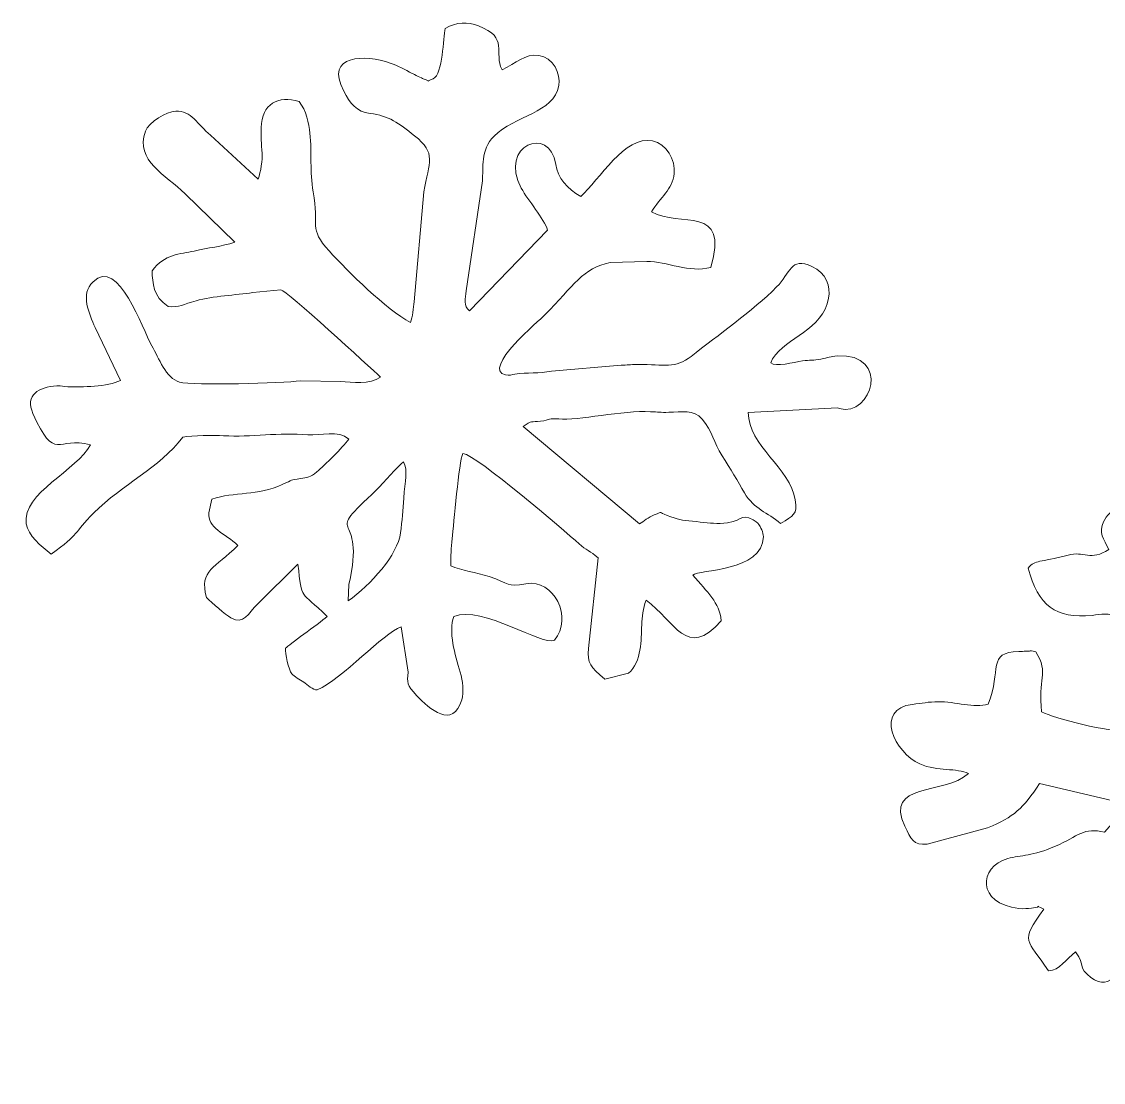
# Model space of a CAD drawing. Header units: millimetres. Extents: x -127 to 127, y -90 to 89.
# Drawn here: x -85.12 to -67.33, y -4.01 to 13.42 of the extents above; entities that cross this region are included whole.
import ezdxf

# ---------------------------------------------------------------- set-up
doc = ezdxf.new("R2010")
doc.units = ezdxf.units.MM
doc.header["$MEASUREMENT"] = 0
doc.layers.add('Layer 1', color=7, linetype='Continuous')

msp = doc.modelspace()

# ---------------------------------------------------------------- linework, layer by layer
at = {"layer": 'Layer 1', "color": 1, "lineweight": 9}
for points, knots in [([(-82.4307, 10.5911), (-82.4307, 10.5911), (-81.6099, 9.7922), (-81.6099, 9.7922), (-81.6099, 9.7922), (-81.8297, 9.7255), (-82.0536, 9.7), (-82.2793, 9.6477), (-82.2793, 9.6477), (-82.5111, 9.5941), (-82.7666, 9.605), (-82.9721, 9.321), (-82.9721, 9.321), (-82.9626, 9.1272), (-82.9604, 8.903), (-82.7085, 8.7348), (-82.7085, 8.7348), (-82.5252, 8.719), (-82.4604, 8.7725), (-82.249, 8.8316), (-82.249, 8.8316), (-81.9699, 8.9095), (-81.5953, 8.9246), (-81.3167, 8.9646), (-81.3167, 8.9646), (-81.3167, 8.9646), (-80.8545, 9.0091), (-80.8545, 9.0091), (-80.8545, 9.0091), (-80.7655, 9.0092), (-79.3959, 7.7357), (-79.2158, 7.575), (-79.2158, 7.575), (-79.3936, 7.4557), (-79.6835, 7.4867), (-79.8695, 7.5041), (-79.8695, 7.5041), (-79.8695, 7.5041), (-80.5326, 7.5149), (-80.5326, 7.5149), (-80.5326, 7.5149), (-80.8257, 7.4774), (-82.3005, 7.4324), (-82.5211, 7.4948), (-82.5211, 7.4948), (-82.7456, 7.5582), (-82.8627, 7.8925), (-82.976, 8.0906), (-82.976, 8.0906), (-83.1326, 8.3643), (-83.5176, 9.5524), (-83.9433, 9.1442), (-83.9433, 9.1442), (-84.1604, 8.9361), (-84.0044, 8.6227), (-83.9086, 8.3903), (-83.9086, 8.3903), (-83.9086, 8.3903), (-83.4912, 7.5205), (-83.4912, 7.5205), (-83.4912, 7.5205), (-83.7044, 7.4141), (-84.1267, 7.4128), (-84.3587, 7.4186), (-84.3587, 7.4186), (-84.442, 7.4207), (-84.4452, 7.438), (-84.5394, 7.4323), (-84.5394, 7.4323), (-84.8332, 7.4144), (-85.0679, 7.2858), (-84.93, 6.9767), (-84.93, 6.9767), (-84.5637, 6.1558), (-84.5368, 6.6159), (-83.9849, 6.465), (-83.9849, 6.465), (-84.189, 6.0565), (-85.1168, 5.6642), (-85.0405, 5.1681), (-85.0405, 5.1681), (-85.0104, 4.9736), (-84.7999, 4.7994), (-84.6316, 4.6697), (-84.6316, 4.6697), (-84.1541, 5.0036), (-84.2716, 5.0039), (-83.9319, 5.3436), (-83.9319, 5.3436), (-83.4565, 5.819), (-82.8553, 6.0761), (-82.4672, 6.5901), (-82.4672, 6.5901), (-82.3123, 6.6168), (-81.9496, 6.6219), (-81.7973, 6.6129), (-81.7973, 6.6129), (-81.3479, 6.5859), (-80.8751, 6.6707), (-80.4126, 6.6279), (-80.4126, 6.6279), (-80.1996, 6.6083), (-79.9144, 6.7188), (-79.7373, 6.5549), (-79.7373, 6.5549), (-79.8433, 6.4205), (-80.1307, 6.1307), (-80.2653, 6.0189), (-80.2653, 6.0189), (-80.3739, 5.9285), (-80.4199, 5.9234), (-80.532, 5.9084), (-80.532, 5.9084), (-80.7104, 5.8846), (-80.6459, 5.8948), (-80.8319, 5.8101), (-80.8319, 5.8101), (-81.2322, 5.6277), (-81.6179, 5.6934), (-81.9903, 5.571), (-81.9903, 5.571), (-81.9903, 5.571), (-82.0392, 5.3458), (-82.0392, 5.3458), (-82.0392, 5.3458), (-82.0666, 5.1044), (-81.772, 5.0027), (-81.5604, 4.8114), (-81.5604, 4.8114), (-81.9422, 4.4296), (-82.2004, 4.4159), (-82.0785, 3.953), (-82.0785, 3.953), (-81.9813, 3.8655), (-81.7691, 3.6705), (-81.679, 3.6213), (-81.679, 3.6213), (-81.457, 3.4996), (-81.3986, 3.6907), (-81.2339, 3.8506), (-81.2339, 3.8506), (-81.2339, 3.8506), (-80.5733, 4.5002), (-80.5733, 4.5002), (-80.5733, 4.5002), (-80.5063, 3.8775), (-80.5457, 4.0932), (-80.0936, 3.644), (-80.0936, 3.644), (-80.2502, 3.5111), (-80.7289, 3.1725), (-80.7768, 3.1215), (-80.7768, 3.1215), (-80.7856, 3.0435), (-80.7277, 2.7644), (-80.6746, 2.7017), (-80.6746, 2.7017), (-80.6347, 2.6544), (-80.5443, 2.6071), (-80.476, 2.5617), (-80.476, 2.5617), (-80.4223, 2.5262), (-80.3237, 2.4311), (-80.2576, 2.4369), (-80.2576, 2.4369), (-79.8367, 2.6184), (-79.1765, 3.3726), (-78.8744, 3.4703), (-78.8744, 3.4703), (-78.8744, 3.4703), (-78.762, 2.7284), (-78.762, 2.7284), (-78.762, 2.7284), (-78.7804, 2.5585), (-78.7854, 2.517), (-78.6234, 2.3454), (-78.6234, 2.3454), (-78.4131, 2.1225), (-78.0242, 1.7848), (-77.8814, 2.2757), (-77.8814, 2.2757), (-77.847, 2.3941), (-77.8633, 2.5908), (-77.9053, 2.7267), (-77.9053, 2.7267), (-77.9938, 3.0135), (-78.1021, 3.3941), (-78.0139, 3.6431), (-78.0139, 3.6431), (-77.5397, 3.8338), (-76.5473, 3.1461), (-76.3571, 3.2516), (-76.3571, 3.2516), (-76.0545, 3.6246), (-76.3579, 4.2667), (-76.8279, 4.1797), (-76.8279, 4.1797), (-77.1459, 4.1209), (-77.0878, 4.1875), (-77.4295, 4.2986), (-77.4295, 4.2986), (-77.6421, 4.3678), (-77.8913, 4.3949), (-78.0598, 4.4766), (-78.0598, 4.4766), (-78.0601, 4.6423), (-78.0595, 4.7615), (-78.0386, 4.926), (-78.0386, 4.926), (-78.0106, 5.1457), (-77.9298, 6.1926), (-77.8624, 6.3234), (-77.8624, 6.3234), (-77.6185, 6.2842), (-76.2052, 5.0604), (-75.9523, 4.8376), (-75.9523, 4.8376), (-75.8346, 4.7339), (-75.7697, 4.7188), (-75.6396, 4.6067), (-75.6396, 4.6067), (-75.6396, 4.6067), (-75.7993, 3.118), (-75.7993, 3.118), (-75.7993, 3.118), (-75.8139, 2.8643), (-75.771, 2.8217), (-75.5266, 2.6107), (-75.5266, 2.6107), (-75.5266, 2.6107), (-75.1395, 2.7138), (-75.1395, 2.7138), (-75.1395, 2.7138), (-75.0358, 2.7909), (-74.9746, 2.9576), (-74.952, 3.0877), (-74.952, 3.0877), (-74.9008, 3.3829), (-74.9576, 3.6305), (-74.8512, 3.9097), (-74.8512, 3.9097), (-74.3724, 3.5703), (-74.1849, 2.9189), (-73.6136, 3.5736), (-73.6136, 3.5736), (-73.6484, 3.8785), (-73.8354, 4.035), (-74.0833, 4.3235), (-74.0833, 4.3235), (-73.9853, 4.4203), (-72.9334, 4.3695), (-72.9223, 4.9592), (-72.9223, 4.9592), (-72.9212, 5.0123), (-72.9738, 5.1282), (-72.9942, 5.1534), (-72.9942, 5.1534), (-73.0123, 5.1756), (-73.0746, 5.2235), (-73.0898, 5.2322), (-73.0898, 5.2322), (-73.3064, 5.3554), (-73.2569, 5.1798), (-73.6334, 5.1714), (-73.6334, 5.1714), (-73.7796, 5.1683), (-73.906, 5.1932), (-74.0849, 5.2071), (-74.0849, 5.2071), (-74.2631, 5.2211), (-74.3291, 5.2386), (-74.5063, 5.3035), (-74.5063, 5.3035), (-74.6589, 5.3595), (-74.5566, 5.3742), (-74.7176, 5.3114), (-74.7176, 5.3114), (-74.8093, 5.2757), (-74.8932, 5.2052), (-74.9594, 5.1649), (-74.9594, 5.1649), (-74.9594, 5.1649), (-76.8729, 6.7646), (-76.8729, 6.7646), (-76.8729, 6.7646), (-76.7213, 6.8742), (-76.7449, 6.83), (-76.5852, 6.852), (-76.5852, 6.852), (-76.4203, 6.8747), (-76.4528, 6.9035), (-76.2854, 6.8884), (-76.2854, 6.8884), (-75.986, 6.8615), (-75.2223, 7.0314), (-74.7775, 7.0084), (-74.7775, 7.0084), (-74.6511, 7.0019), (-74.618, 6.9953), (-74.4765, 6.998), (-74.4765, 6.998), (-74.2714, 7.0021), (-74.0668, 7.0487), (-73.9281, 6.8865), (-73.9281, 6.8865), (-73.76, 6.6901), (-73.7444, 6.4995), (-73.5996, 6.2822), (-73.5996, 6.2822), (-73.4623, 6.0762), (-73.342, 5.854), (-73.2339, 5.6756), (-73.2339, 5.6756), (-73.0688, 5.4028), (-72.8572, 5.353), (-72.6395, 5.1727), (-72.6395, 5.1727), (-72.4265, 5.3066), (-72.3596, 5.3095), (-72.398, 5.5578), (-72.398, 5.5578), (-72.4795, 6.0841), (-73.1665, 6.4484), (-73.1723, 6.9955), (-73.1723, 6.9955), (-73.1723, 6.9955), (-71.7032, 7.0693), (-71.7032, 7.0693), (-71.7032, 7.0693), (-71.6944, 7.0668), (-71.6827, 7.062), (-71.6738, 7.0596), (-71.6738, 7.0596), (-71.1328, 6.9157), (-70.8231, 7.9756), (-71.7066, 7.9259), (-71.7066, 7.9259), (-71.8175, 7.9197), (-71.8587, 7.8929), (-71.9761, 7.8717), (-71.9761, 7.8717), (-72.0945, 7.8505), (-72.1643, 7.8578), (-72.2776, 7.8423), (-72.2776, 7.8423), (-72.4318, 7.8212), (-72.7188, 7.7383), (-72.797, 7.8113), (-72.797, 7.8113), (-72.797, 7.8113), (-72.77, 7.8791), (-72.77, 7.8791), (-72.77, 7.8791), (-72.5418, 8.2337), (-71.9458, 8.3475), (-71.8504, 8.8731), (-71.8504, 8.8731), (-71.816, 9.0625), (-71.8877, 9.2893), (-72.124, 9.3956), (-72.124, 9.3956), (-72.4811, 9.5561), (-72.4756, 9.2862), (-72.704, 9.0578), (-72.704, 9.0578), (-73.1002, 8.6616), (-73.6665, 8.2679), (-74.1116, 7.9169), (-74.1116, 7.9169), (-74.3694, 7.7136), (-74.542, 7.7859), (-74.9889, 7.7847), (-74.9889, 7.7847), (-75.1197, 7.7843), (-75.1549, 7.773), (-75.2604, 7.7725), (-75.2604, 7.7725), (-75.2604, 7.7725), (-76.4056, 7.6747), (-76.4056, 7.6747), (-76.4056, 7.6747), (-76.6087, 7.6303), (-76.8035, 7.6562), (-77.008, 7.625), (-77.008, 7.625), (-77.0563, 7.6176), (-77.0938, 7.5957), (-77.1608, 7.6115), (-77.1608, 7.6115), (-77.5654, 7.7071), (-76.5893, 8.5246), (-76.519, 8.5951), (-76.519, 8.5951), (-76.0382, 9.0775), (-75.8895, 9.372), (-75.441, 9.4593), (-75.441, 9.4593), (-75.441, 9.4593), (-74.8387, 9.4763), (-74.8387, 9.4763), (-74.8387, 9.4763), (-74.5083, 9.4817), (-74.1377, 9.2817), (-73.7884, 9.3804), (-73.7884, 9.3804), (-73.4665, 10.426), (-74.3012, 10.0266), (-74.7607, 10.2911), (-74.7607, 10.2911), (-74.619, 10.5348), (-74.416, 10.6534), (-74.3871, 10.9216), (-74.3871, 10.9216), (-74.3629, 11.1452), (-74.518, 11.4128), (-74.7463, 11.4596), (-74.7463, 11.4596), (-75.1994, 11.5523), (-75.6196, 10.8165), (-75.9253, 10.5461), (-75.9253, 10.5461), (-76.1501, 10.6678), (-76.3013, 10.8533), (-76.3348, 11.0724), (-76.3348, 11.0724), (-76.435, 11.7256), (-77.277, 11.3851), (-76.9019, 10.6826), (-76.9019, 10.6826), (-76.7907, 10.4745), (-76.5275, 10.1825), (-76.4706, 9.9926), (-76.4706, 9.9926), (-76.4706, 9.9926), (-77.7536, 8.6684), (-77.7536, 8.6684), (-77.7536, 8.6684), (-77.8576, 8.7401), (-77.8211, 8.8689), (-77.8085, 8.9936), (-77.8085, 8.9936), (-77.8085, 8.9936), (-77.5415, 10.8019), (-77.5415, 10.8019), (-77.5415, 10.8019), (-77.5223, 11.0108), (-77.5809, 11.3051), (-77.3507, 11.5353), (-77.3507, 11.5353), (-77.0067, 11.8793), (-76.3697, 11.9119), (-76.2849, 12.3681), (-76.2849, 12.3681), (-76.2488, 12.5623), (-76.3774, 12.8301), (-76.6162, 12.8627), (-76.6162, 12.8627), (-76.8495, 12.8946), (-76.9785, 12.7366), (-77.2191, 12.6247), (-77.2191, 12.6247), (-77.3628, 12.9136), (-77.0938, 13.1557), (-77.6084, 13.3483), (-77.6084, 13.3483), (-77.7825, 13.4135), (-77.9674, 13.4181), (-78.1555, 13.3042), (-78.1555, 13.3042), (-78.1865, 13.1523), (-78.189, 12.5596), (-78.3529, 12.4774), (-78.3529, 12.4774), (-78.4942, 12.4274), (-78.3593, 12.4334), (-78.5143, 12.4788), (-78.5143, 12.4788), (-78.5273, 12.4826), (-78.6661, 12.5527), (-78.6955, 12.5678), (-78.6955, 12.5678), (-78.8127, 12.6276), (-78.9306, 12.6925), (-79.0584, 12.7375), (-79.0584, 12.7375), (-79.4608, 12.8788), (-80.1472, 12.8839), (-79.821, 12.2757), (-79.821, 12.2757), (-79.7155, 12.0786), (-79.6146, 11.9349), (-79.3886, 11.9094), (-79.3886, 11.9094), (-79.0825, 11.8748), (-78.9137, 11.7497), (-78.658, 11.5437), (-78.658, 11.5437), (-78.2904, 11.2476), (-78.4166, 11.1248), (-78.5067, 10.6213), (-78.5067, 10.6213), (-78.5067, 10.6213), (-78.6608, 8.8127), (-78.6608, 8.8127), (-78.6608, 8.8127), (-78.6755, 8.7116), (-78.6888, 8.565), (-78.7251, 8.4743), (-78.7251, 8.4743), (-79.1265, 8.6922), (-79.7427, 9.3017), (-80.0617, 9.6502), (-80.0617, 9.6502), (-80.4097, 10.0303), (-80.2168, 10.0556), (-80.3217, 10.6201), (-80.3217, 10.6201), (-80.3847, 10.9591), (-80.3413, 11.2538), (-80.3782, 11.5845), (-80.3782, 11.5845), (-80.3962, 11.7451), (-80.4354, 11.9564), (-80.555, 12.1052), (-80.555, 12.1052), (-80.9021, 12.2135), (-81.1691, 12.0647), (-81.1786, 11.6763), (-81.1786, 11.6763), (-81.1824, 11.5254), (-81.175, 11.4201), (-81.1627, 11.2535), (-81.1627, 11.2535), (-81.1552, 11.1524), (-81.1841, 10.9518), (-81.2301, 10.8292), (-81.2301, 10.8292), (-81.2301, 10.8292), (-82.0139, 11.5501), (-82.0139, 11.5501), (-82.0139, 11.5501), (-82.217, 11.7294), (-82.3333, 11.9591), (-82.5825, 11.9485), (-82.5825, 11.9485), (-82.7321, 11.9422), (-83.0292, 11.766), (-83.0824, 11.6162), (-83.0824, 11.6162), (-83.2562, 11.1267), (-82.7451, 10.9055), (-82.4307, 10.5911)], [0, 0, 0, 0, 0.0071942, 0.0071942, 0.0071942, 0.0071942, 0.0143885, 0.0143885, 0.0143885, 0.0143885, 0.0215827, 0.0215827, 0.0215827, 0.0215827, 0.028777, 0.028777, 0.028777, 0.028777, 0.0359712, 0.0359712, 0.0359712, 0.0359712, 0.0431655, 0.0431655, 0.0431655, 0.0431655, 0.0503597, 0.0503597, 0.0503597, 0.0503597, 0.057554, 0.057554, 0.057554, 0.057554, 0.0647482, 0.0647482, 0.0647482, 0.0647482, 0.0719424, 0.0719424, 0.0719424, 0.0719424, 0.0791367, 0.0791367, 0.0791367, 0.0791367, 0.0863309, 0.0863309, 0.0863309, 0.0863309, 0.0935252, 0.0935252, 0.0935252, 0.0935252, 0.1007194, 0.1007194, 0.1007194, 0.1007194, 0.1079137, 0.1079137, 0.1079137, 0.1079137, 0.1151079, 0.1151079, 0.1151079, 0.1151079, 0.1223022, 0.1223022, 0.1223022, 0.1223022, 0.1294964, 0.1294964, 0.1294964, 0.1294964, 0.1366906, 0.1366906, 0.1366906, 0.1366906, 0.1438849, 0.1438849, 0.1438849, 0.1438849, 0.1510791, 0.1510791, 0.1510791, 0.1510791, 0.1582734, 0.1582734, 0.1582734, 0.1582734, 0.1654676, 0.1654676, 0.1654676, 0.1654676, 0.1726619, 0.1726619, 0.1726619, 0.1726619, 0.1798561, 0.1798561, 0.1798561, 0.1798561, 0.1870504, 0.1870504, 0.1870504, 0.1870504, 0.1942446, 0.1942446, 0.1942446, 0.1942446, 0.2014388, 0.2014388, 0.2014388, 0.2014388, 0.2086331, 0.2086331, 0.2086331, 0.2086331, 0.2158273, 0.2158273, 0.2158273, 0.2158273, 0.2230216, 0.2230216, 0.2230216, 0.2230216, 0.2302158, 0.2302158, 0.2302158, 0.2302158, 0.2374101, 0.2374101, 0.2374101, 0.2374101, 0.2446043, 0.2446043, 0.2446043, 0.2446043, 0.2517986, 0.2517986, 0.2517986, 0.2517986, 0.2589928, 0.2589928, 0.2589928, 0.2589928, 0.2661871, 0.2661871, 0.2661871, 0.2661871, 0.2733813, 0.2733813, 0.2733813, 0.2733813, 0.2805755, 0.2805755, 0.2805755, 0.2805755, 0.2877698, 0.2877698, 0.2877698, 0.2877698, 0.294964, 0.294964, 0.294964, 0.294964, 0.3021583, 0.3021583, 0.3021583, 0.3021583, 0.3093525, 0.3093525, 0.3093525, 0.3093525, 0.3165468, 0.3165468, 0.3165468, 0.3165468, 0.323741, 0.323741, 0.323741, 0.323741, 0.3309353, 0.3309353, 0.3309353, 0.3309353, 0.3381295, 0.3381295, 0.3381295, 0.3381295, 0.3453237, 0.3453237, 0.3453237, 0.3453237, 0.352518, 0.352518, 0.352518, 0.352518, 0.3597122, 0.3597122, 0.3597122, 0.3597122, 0.3669065, 0.3669065, 0.3669065, 0.3669065, 0.3741007, 0.3741007, 0.3741007, 0.3741007, 0.381295, 0.381295, 0.381295, 0.381295, 0.3884892, 0.3884892, 0.3884892, 0.3884892, 0.3956835, 0.3956835, 0.3956835, 0.3956835, 0.4028777, 0.4028777, 0.4028777, 0.4028777, 0.4100719, 0.4100719, 0.4100719, 0.4100719, 0.4172662, 0.4172662, 0.4172662, 0.4172662, 0.4244604, 0.4244604, 0.4244604, 0.4244604, 0.4316547, 0.4316547, 0.4316547, 0.4316547, 0.4388489, 0.4388489, 0.4388489, 0.4388489, 0.4460432, 0.4460432, 0.4460432, 0.4460432, 0.4532374, 0.4532374, 0.4532374, 0.4532374, 0.4604317, 0.4604317, 0.4604317, 0.4604317, 0.4676259, 0.4676259, 0.4676259, 0.4676259, 0.4748201, 0.4748201, 0.4748201, 0.4748201, 0.4820144, 0.4820144, 0.4820144, 0.4820144, 0.4892086, 0.4892086, 0.4892086, 0.4892086, 0.4964029, 0.4964029, 0.4964029, 0.4964029, 0.5035971, 0.5035971, 0.5035971, 0.5035971, 0.5107914, 0.5107914, 0.5107914, 0.5107914, 0.5179856, 0.5179856, 0.5179856, 0.5179856, 0.5251799, 0.5251799, 0.5251799, 0.5251799, 0.5323741, 0.5323741, 0.5323741, 0.5323741, 0.5395683, 0.5395683, 0.5395683, 0.5395683, 0.5467626, 0.5467626, 0.5467626, 0.5467626, 0.5539568, 0.5539568, 0.5539568, 0.5539568, 0.5611511, 0.5611511, 0.5611511, 0.5611511, 0.5683453, 0.5683453, 0.5683453, 0.5683453, 0.5755396, 0.5755396, 0.5755396, 0.5755396, 0.5827338, 0.5827338, 0.5827338, 0.5827338, 0.5899281, 0.5899281, 0.5899281, 0.5899281, 0.5971223, 0.5971223, 0.5971223, 0.5971223, 0.6043165, 0.6043165, 0.6043165, 0.6043165, 0.6115108, 0.6115108, 0.6115108, 0.6115108, 0.618705, 0.618705, 0.618705, 0.618705, 0.6258993, 0.6258993, 0.6258993, 0.6258993, 0.6330935, 0.6330935, 0.6330935, 0.6330935, 0.6402878, 0.6402878, 0.6402878, 0.6402878, 0.647482, 0.647482, 0.647482, 0.647482, 0.6546763, 0.6546763, 0.6546763, 0.6546763, 0.6618705, 0.6618705, 0.6618705, 0.6618705, 0.6690647, 0.6690647, 0.6690647, 0.6690647, 0.676259, 0.676259, 0.676259, 0.676259, 0.6834532, 0.6834532, 0.6834532, 0.6834532, 0.6906475, 0.6906475, 0.6906475, 0.6906475, 0.6978417, 0.6978417, 0.6978417, 0.6978417, 0.705036, 0.705036, 0.705036, 0.705036, 0.7122302, 0.7122302, 0.7122302, 0.7122302, 0.7194245, 0.7194245, 0.7194245, 0.7194245, 0.7266187, 0.7266187, 0.7266187, 0.7266187, 0.7338129, 0.7338129, 0.7338129, 0.7338129, 0.7410072, 0.7410072, 0.7410072, 0.7410072, 0.7482014, 0.7482014, 0.7482014, 0.7482014, 0.7553957, 0.7553957, 0.7553957, 0.7553957, 0.7625899, 0.7625899, 0.7625899, 0.7625899, 0.7697842, 0.7697842, 0.7697842, 0.7697842, 0.7769784, 0.7769784, 0.7769784, 0.7769784, 0.7841727, 0.7841727, 0.7841727, 0.7841727, 0.7913669, 0.7913669, 0.7913669, 0.7913669, 0.7985612, 0.7985612, 0.7985612, 0.7985612, 0.8057554, 0.8057554, 0.8057554, 0.8057554, 0.8129496, 0.8129496, 0.8129496, 0.8129496, 0.8201439, 0.8201439, 0.8201439, 0.8201439, 0.8273381, 0.8273381, 0.8273381, 0.8273381, 0.8345324, 0.8345324, 0.8345324, 0.8345324, 0.8417266, 0.8417266, 0.8417266, 0.8417266, 0.8489209, 0.8489209, 0.8489209, 0.8489209, 0.8561151, 0.8561151, 0.8561151, 0.8561151, 0.8633094, 0.8633094, 0.8633094, 0.8633094, 0.8705036, 0.8705036, 0.8705036, 0.8705036, 0.8776978, 0.8776978, 0.8776978, 0.8776978, 0.8848921, 0.8848921, 0.8848921, 0.8848921, 0.8920863, 0.8920863, 0.8920863, 0.8920863, 0.8992806, 0.8992806, 0.8992806, 0.8992806, 0.9064748, 0.9064748, 0.9064748, 0.9064748, 0.9136691, 0.9136691, 0.9136691, 0.9136691, 0.9208633, 0.9208633, 0.9208633, 0.9208633, 0.9280576, 0.9280576, 0.9280576, 0.9280576, 0.9352518, 0.9352518, 0.9352518, 0.9352518, 0.942446, 0.942446, 0.942446, 0.942446, 0.9496403, 0.9496403, 0.9496403, 0.9496403, 0.9568345, 0.9568345, 0.9568345, 0.9568345, 0.9640288, 0.9640288, 0.9640288, 0.9640288, 0.971223, 0.971223, 0.971223, 0.971223, 0.9784173, 0.9784173, 0.9784173, 0.9784173, 0.9856115, 0.9856115, 0.9856115, 0.9856115, 1, 1, 1, 1]), ([(-79.7356, 4.1712), (-79.4438, 5.4295), (-80.1861, 4.8796), (-79.3573, 5.6494), (-79.3573, 5.6494), (-79.1596, 5.833), (-79.035, 6.0139), (-78.8393, 6.1854), (-78.8393, 6.1854), (-78.7613, 6.0386), (-78.8152, 5.8735), (-78.8337, 5.5886), (-78.8337, 5.5886), (-78.8466, 5.3909), (-78.8619, 5.2197), (-78.888, 5.0165), (-78.888, 5.0165), (-78.9348, 4.654), (-79.3749, 4.1652), (-79.75, 3.8974), (-79.75, 3.8974), (-79.75, 3.8974), (-79.7356, 4.1712), (-79.7356, 4.1712)], [0, 0, 0, 0, 0.1428571, 0.1428571, 0.1428571, 0.1428571, 0.2857143, 0.2857143, 0.2857143, 0.2857143, 0.4285714, 0.4285714, 0.4285714, 0.4285714, 0.5714286, 0.5714286, 0.5714286, 0.5714286, 0.7142857, 0.7142857, 0.7142857, 0.7142857, 1, 1, 1, 1]), ([(-79.75, 3.8974), (-79.3749, 4.1652), (-78.9348, 4.654), (-78.888, 5.0165), (-78.888, 5.0165), (-78.8619, 5.2197), (-78.8466, 5.3909), (-78.8337, 5.5886), (-78.8337, 5.5886), (-78.8152, 5.8735), (-78.7613, 6.0386), (-78.8393, 6.1854), (-78.8393, 6.1854), (-79.035, 6.0139), (-79.1596, 5.833), (-79.3573, 5.6494), (-79.3573, 5.6494), (-80.1861, 4.8796), (-79.4438, 5.4295), (-79.7356, 4.1712), (-79.7356, 4.1712), (-79.7356, 4.1712), (-79.75, 3.8974), (-79.75, 3.8974)], [0, 0, 0, 0, 0.1428571, 0.1428571, 0.1428571, 0.1428571, 0.2857143, 0.2857143, 0.2857143, 0.2857143, 0.4285714, 0.4285714, 0.4285714, 0.4285714, 0.5714286, 0.5714286, 0.5714286, 0.5714286, 0.7142857, 0.7142857, 0.7142857, 0.7142857, 1, 1, 1, 1]), ([(-66.2074, 3.6305), (-66.1882, 4.178), (-65.607, 5.173), (-65.9604, 5.3697), (-65.9604, 5.3697), (-66.1423, 5.4094), (-66.015, 5.3628), (-66.1927, 5.3653), (-66.1927, 5.3653), (-66.6516, 5.3715), (-66.396, 5.3383), (-66.6713, 5.4682), (-66.6713, 5.4682), (-66.9318, 5.5912), (-67.2412, 5.393), (-67.3298, 5.2006), (-67.3298, 5.2006), (-67.4132, 5.0193), (-67.329, 4.9156), (-67.2427, 4.745), (-67.2427, 4.745), (-67.5387, 4.5475), (-67.6644, 4.7212), (-67.9097, 4.6529), (-67.9097, 4.6529), (-68.4016, 4.5161), (-68.4399, 4.5845), (-68.5677, 4.4394), (-68.5677, 4.4394), (-68.4065, 3.8236), (-68.1162, 3.5991), (-67.5161, 3.661), (-67.5161, 3.661), (-67.3695, 3.6761), (-67.2409, 3.717), (-67.0871, 3.6188), (-67.0871, 3.6188), (-67.0737, 3.4407), (-67.126, 3.3412), (-67.1118, 3.1477), (-67.1118, 3.1477), (-67.1118, 3.1477), (-67.088, 2.2446), (-67.088, 2.2446), (-67.088, 2.2446), (-67.0867, 2.2358), (-67.0844, 2.2235), (-67.083, 2.2148), (-67.083, 2.2148), (-67.083, 2.2148), (-66.9854, 1.7727), (-66.9854, 1.7727), (-66.9854, 1.7727), (-67.1794, 1.7217), (-68.1574, 1.9766), (-68.347, 2.0769), (-68.347, 2.0769), (-68.4162, 2.6121), (-68.2186, 2.7062), (-68.445, 3.0636), (-68.445, 3.0636), (-68.5923, 3.095), (-68.4743, 3.0715), (-68.6025, 3.0708), (-68.6025, 3.0708), (-68.6475, 3.0707), (-68.6778, 3.0692), (-68.7223, 3.0679), (-68.7223, 3.0679), (-69.2533, 3.0524), (-69.0036, 2.7645), (-69.2238, 2.2036), (-69.2238, 2.2036), (-69.4547, 2.1321), (-69.7694, 2.2447), (-70.0477, 2.2423), (-70.0477, 2.2423), (-70.2087, 2.2408), (-70.3193, 2.2155), (-70.4691, 2.1984), (-70.4691, 2.1984), (-71.1075, 2.1256), (-70.7622, 1.3993), (-70.3485, 1.2194), (-70.3485, 1.2194), (-70.0553, 1.0919), (-69.7428, 1.1579), (-69.5481, 1.0615), (-69.5481, 1.0615), (-69.9577, 0.6998), (-70.9406, 0.9217), (-70.5948, 0.1945), (-70.5948, 0.1945), (-70.4981, -0.0087), (-70.4555, -0.12), (-70.2283, -0.0991), (-70.2283, -0.0991), (-70.2283, -0.0991), (-69.2355, 0.1683), (-69.2355, 0.1683), (-69.2355, 0.1683), (-68.8023, 0.3478), (-68.6507, 0.4885), (-68.3814, 0.8963), (-68.3814, 0.8963), (-68.3814, 0.8963), (-66.9131, 0.5511), (-66.9131, 0.5511), (-66.9131, 0.5511), (-66.9131, 0.5511), (-67.313, 0.096), (-67.313, 0.096), (-67.313, 0.096), (-67.6529, 0.1868), (-67.7454, 0.0313), (-68.1201, -0.1324), (-68.1201, -0.1324), (-68.4947, -0.2963), (-68.685, -0.2755), (-68.9034, -0.3355), (-68.9034, -0.3355), (-69.3881, -0.4687), (-69.4172, -1.0784), (-68.7216, -1.1552), (-68.7216, -1.1552), (-68.6173, -1.1668), (-68.5926, -1.1547), (-68.5124, -1.1482), (-68.5124, -1.1482), (-68.2992, -1.1313), (-68.4982, -1.0857), (-68.3105, -1.1643), (-68.3105, -1.1643), (-68.7199, -1.7291), (-68.5849, -1.6442), (-68.2369, -2.181), (-68.2369, -2.181), (-68.053, -2.175), (-67.9436, -1.9884), (-67.7891, -1.8689), (-67.7891, -1.8689), (-67.6148, -2.1164), (-67.7601, -2.0741), (-67.598, -2.2361), (-67.598, -2.2361), (-67.2615, -2.5727), (-67.0073, -2.2077), (-66.9854, -1.7934), (-66.9854, -1.7934), (-66.9687, -1.4751), (-67.0289, -1.3337), (-67.0432, -0.8813), (-67.0432, -0.8813), (-67.0432, -0.8813), (-66.4021, -0.2228), (-66.4021, -0.2228), (-66.4021, -0.2228), (-66.2973, -0.3141), (-65.9507, -1.1072), (-65.9554, -1.2501), (-65.9554, -1.2501), (-65.9636, -1.5026), (-66.4012, -1.9985), (-66.5042, -2.272), (-66.5042, -2.272), (-66.4479, -2.4732), (-66.2384, -2.7718), (-66.0117, -2.8795), (-66.0117, -2.8795), (-65.8946, -2.8869), (-65.7633, -2.6264), (-65.6479, -2.5582), (-65.6479, -2.5582), (-65.5188, -2.482), (-65.61, -2.5291), (-65.5349, -2.5235), (-65.5349, -2.5235), (-65.1868, -4.0129), (-64.611, -3.8898), (-64.416, -2.9988), (-64.416, -2.9988), (-64.3763, -2.8173), (-64.3671, -2.5028), (-64.3513, -2.3075), (-64.3513, -2.3075), (-64.1804, -2.1971), (-64.0534, -2.2049), (-63.9615, -1.8834), (-63.9615, -1.8834), (-63.9049, -1.6853), (-63.8596, -1.5321), (-63.9275, -1.3377), (-63.9275, -1.3377), (-64.1838, -1.1152), (-64.842, -1.0427), (-65.0232, -0.8295), (-65.0232, -0.8295), (-65.0232, -0.8295), (-65.4265, -0.0146), (-65.4265, -0.0146), (-65.4265, -0.0146), (-65.4755, 0.1314), (-65.4853, 0.1345), (-65.4613, 0.2485), (-65.4613, 0.2485), (-65.3531, 0.2723), (-63.9737, 0.0041), (-63.7811, -0.057), (-63.7811, -0.057), (-63.424, -0.1701), (-63.5147, -0.6001), (-63.0657, -1.2566), (-63.0657, -1.2566), (-62.7575, -1.7074), (-62.4732, -1.1665), (-62.4378, -0.8294), (-62.4378, -0.8294), (-62.4126, -0.5891), (-62.5346, -0.5134), (-62.5043, -0.291), (-62.5043, -0.291), (-62.1963, -0.1979), (-61.8978, -0.5868), (-61.6326, -0.0773), (-61.6326, -0.0773), (-61.3069, 0.5485), (-61.8385, 0.6632), (-61.9174, 0.7327), (-61.9174, 0.7327), (-61.8607, 0.9389), (-61.6982, 0.9707), (-61.6349, 1.2188), (-61.6349, 1.2188), (-61.5375, 1.602), (-61.6489, 1.8127), (-62.0939, 1.7074), (-62.0939, 1.7074), (-62.2441, 1.6718), (-62.3581, 1.5588), (-62.4868, 1.4831), (-62.4868, 1.4831), (-63.7513, 0.7389), (-63.3488, 0.947), (-64.1118, 1.0596), (-64.1118, 1.0596), (-64.2468, 1.0796), (-64.7731, 1.1974), (-64.891, 1.3102), (-64.891, 1.3102), (-64.891, 1.3102), (-64.3334, 1.9523), (-64.3334, 1.9523), (-64.3334, 1.9523), (-63.7708, 2.4803), (-63.9376, 2.4496), (-63.7222, 2.3717), (-63.7222, 2.3717), (-63.4522, 2.2739), (-63.5502, 2.3122), (-63.2692, 2.3056), (-63.2692, 2.3056), (-61.8471, 2.2721), (-62.2613, 3.0346), (-62.1294, 3.3258), (-62.1294, 3.3258), (-62.6253, 3.5078), (-62.9243, 3.1418), (-63.2342, 3.2785), (-63.2342, 3.2785), (-63.2362, 3.3791), (-63.0316, 3.7762), (-63.2774, 4.0194), (-63.2774, 4.0194), (-63.4899, 4.2296), (-63.7747, 3.9154), (-64.0166, 3.8859), (-64.0166, 3.8859), (-64.1354, 4.0699), (-64.1333, 4.1522), (-64.1656, 4.3528), (-64.1656, 4.3528), (-64.1924, 4.5197), (-64.2419, 4.6693), (-64.3327, 4.8256), (-64.3327, 4.8256), (-64.4439, 4.831), (-64.4235, 4.8035), (-64.5314, 4.8077), (-64.5314, 4.8077), (-64.5866, 4.81), (-64.9922, 4.9642), (-64.9269, 4.3823), (-64.9269, 4.3823), (-64.8871, 4.0283), (-64.9533, 3.6176), (-64.5807, 3.1273), (-64.5807, 3.1273), (-64.9932, 2.7504), (-65.4552, 2.1645), (-65.9835, 1.8649), (-65.9835, 1.8649), (-66.0949, 1.9951), (-66.0985, 2.1539), (-66.1243, 2.3043), (-66.1243, 2.3043), (-66.2447, 3.0053), (-66.2328, 2.9045), (-66.2074, 3.6305)], [0, 0, 0, 0, 0.0128205, 0.0128205, 0.0128205, 0.0128205, 0.025641, 0.025641, 0.025641, 0.025641, 0.0384615, 0.0384615, 0.0384615, 0.0384615, 0.0512821, 0.0512821, 0.0512821, 0.0512821, 0.0641026, 0.0641026, 0.0641026, 0.0641026, 0.0769231, 0.0769231, 0.0769231, 0.0769231, 0.0897436, 0.0897436, 0.0897436, 0.0897436, 0.1025641, 0.1025641, 0.1025641, 0.1025641, 0.1153846, 0.1153846, 0.1153846, 0.1153846, 0.1282051, 0.1282051, 0.1282051, 0.1282051, 0.1410256, 0.1410256, 0.1410256, 0.1410256, 0.1538462, 0.1538462, 0.1538462, 0.1538462, 0.1666667, 0.1666667, 0.1666667, 0.1666667, 0.1794872, 0.1794872, 0.1794872, 0.1794872, 0.1923077, 0.1923077, 0.1923077, 0.1923077, 0.2051282, 0.2051282, 0.2051282, 0.2051282, 0.2179487, 0.2179487, 0.2179487, 0.2179487, 0.2307692, 0.2307692, 0.2307692, 0.2307692, 0.2435897, 0.2435897, 0.2435897, 0.2435897, 0.2564103, 0.2564103, 0.2564103, 0.2564103, 0.2692308, 0.2692308, 0.2692308, 0.2692308, 0.2820513, 0.2820513, 0.2820513, 0.2820513, 0.2948718, 0.2948718, 0.2948718, 0.2948718, 0.3076923, 0.3076923, 0.3076923, 0.3076923, 0.3205128, 0.3205128, 0.3205128, 0.3205128, 0.3333333, 0.3333333, 0.3333333, 0.3333333, 0.3461538, 0.3461538, 0.3461538, 0.3461538, 0.3589744, 0.3589744, 0.3589744, 0.3589744, 0.3717949, 0.3717949, 0.3717949, 0.3717949, 0.3846154, 0.3846154, 0.3846154, 0.3846154, 0.3974359, 0.3974359, 0.3974359, 0.3974359, 0.4102564, 0.4102564, 0.4102564, 0.4102564, 0.4230769, 0.4230769, 0.4230769, 0.4230769, 0.4358974, 0.4358974, 0.4358974, 0.4358974, 0.4487179, 0.4487179, 0.4487179, 0.4487179, 0.4615385, 0.4615385, 0.4615385, 0.4615385, 0.474359, 0.474359, 0.474359, 0.474359, 0.4871795, 0.4871795, 0.4871795, 0.4871795, 0.5, 0.5, 0.5, 0.5, 0.5128205, 0.5128205, 0.5128205, 0.5128205, 0.525641, 0.525641, 0.525641, 0.525641, 0.5384615, 0.5384615, 0.5384615, 0.5384615, 0.5512821, 0.5512821, 0.5512821, 0.5512821, 0.5641026, 0.5641026, 0.5641026, 0.5641026, 0.5769231, 0.5769231, 0.5769231, 0.5769231, 0.5897436, 0.5897436, 0.5897436, 0.5897436, 0.6025641, 0.6025641, 0.6025641, 0.6025641, 0.6153846, 0.6153846, 0.6153846, 0.6153846, 0.6282051, 0.6282051, 0.6282051, 0.6282051, 0.6410256, 0.6410256, 0.6410256, 0.6410256, 0.6538462, 0.6538462, 0.6538462, 0.6538462, 0.6666667, 0.6666667, 0.6666667, 0.6666667, 0.6794872, 0.6794872, 0.6794872, 0.6794872, 0.6923077, 0.6923077, 0.6923077, 0.6923077, 0.7051282, 0.7051282, 0.7051282, 0.7051282, 0.7179487, 0.7179487, 0.7179487, 0.7179487, 0.7307692, 0.7307692, 0.7307692, 0.7307692, 0.7435897, 0.7435897, 0.7435897, 0.7435897, 0.7564103, 0.7564103, 0.7564103, 0.7564103, 0.7692308, 0.7692308, 0.7692308, 0.7692308, 0.7820513, 0.7820513, 0.7820513, 0.7820513, 0.7948718, 0.7948718, 0.7948718, 0.7948718, 0.8076923, 0.8076923, 0.8076923, 0.8076923, 0.8205128, 0.8205128, 0.8205128, 0.8205128, 0.8333333, 0.8333333, 0.8333333, 0.8333333, 0.8461538, 0.8461538, 0.8461538, 0.8461538, 0.8589744, 0.8589744, 0.8589744, 0.8589744, 0.8717949, 0.8717949, 0.8717949, 0.8717949, 0.8846154, 0.8846154, 0.8846154, 0.8846154, 0.8974359, 0.8974359, 0.8974359, 0.8974359, 0.9102564, 0.9102564, 0.9102564, 0.9102564, 0.9230769, 0.9230769, 0.9230769, 0.9230769, 0.9358974, 0.9358974, 0.9358974, 0.9358974, 0.9487179, 0.9487179, 0.9487179, 0.9487179, 0.9615385, 0.9615385, 0.9615385, 0.9615385, 0.974359, 0.974359, 0.974359, 0.974359, 1, 1, 1, 1])]:
    msp.add_open_spline(points, degree=3, knots=knots, dxfattribs=at)

doc.saveas('drawing.dxf')
